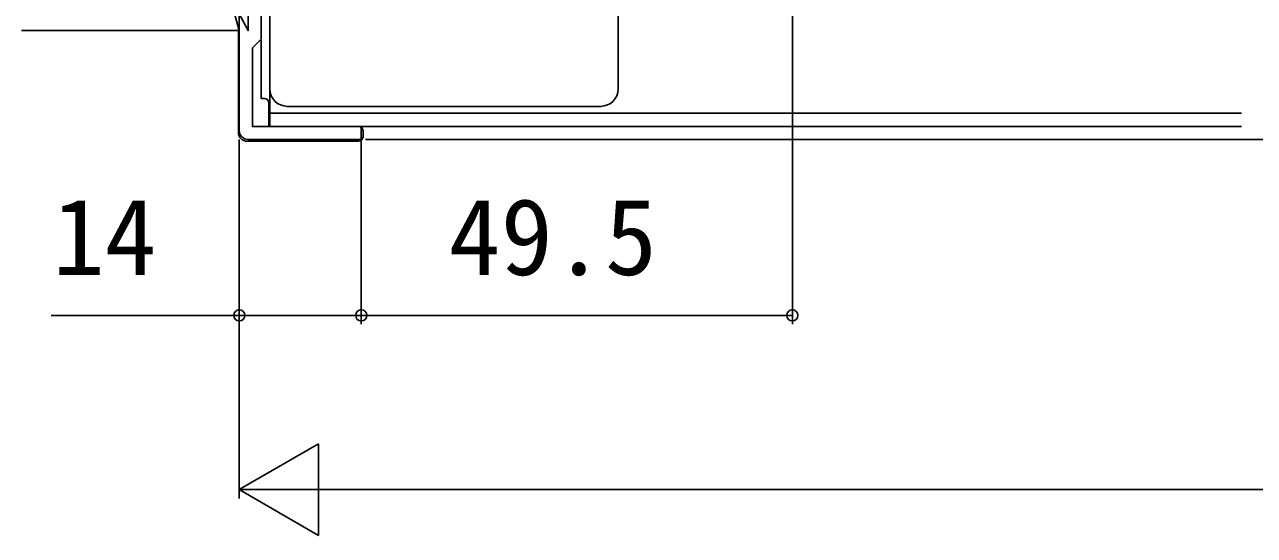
# Model space of a CAD drawing. Units: millimetres, scale not verified. Extents: x -525 to 525, y -780 to 776.
# Drawn here: x -234.7 to -93.5, y -612 to -553.4 of the extents above; entities that cross this region are included whole.
import ezdxf
from ezdxf.enums import TextEntityAlignment as Align

# ---------------------------------------------------------------- set-up
doc = ezdxf.new("R2010")
doc.units = ezdxf.units.MM
doc.header["$LTSCALE"] = 4
for name, color, linetype in [('0-2_YKK_11', 7, 'Continuous'), ('0-3_YKK_12', 2, 'Continuous'), ('0-4_YKK_13', 4, 'Continuous'), ('0-6_YKK_D', 6, 'Continuous'), ('0-9_YSS_KE', 3, 'Continuous')]:
    doc.layers.add(name, color=color, linetype=linetype)
doc.styles.add('ＭＳ ゴシック', font='')
doc.styles.get('ＭＳ ゴシック').set_extended_font_data('MS Gothic')

msp = doc.modelspace()

# ---------------------------------------------------------------- linework, layer by layer
at = {"layer": '0-2_YKK_11'}
for points in [[(-209.999, -565.6), (-209.999, -554.1), (-210.497, -552.29), (-210.04, -552.11), (-208.999, -554.1), (-208.999, -540.1), (-209.499, -539.6), (-209.999, -539.1), (-209.999, -538.6), (-209.499, -538.1), (-208.999, -537.6), (-208.999, -524.1), (-209.499, -523.6), (-209.999, -523.1), (-209.999, -522.6), (-209.499, -522.1), (-208.999, -521.6), (-208.999, -508.6), (-210.563, -510.617), (-210.976, -510.344), (-209.999, -508.6), (-209.999, -507.1), (-207.499, -507.1)], [(-198.286, -534.641), (-201.618, -538.034), (-202.196, -537.481), (-199.281, -534.35), (-199.999, -534.35), (-200.499, -533.85), (-200.999, -533.35), (-207.499, -533.35), (-207.499, -555.1), (-207.999, -555.6), (-208.499, -556.1), (-208.499, -565.1), (-195.999, -565.1), (-195.999, -566.6), (-208.999, -566.6)]]:
    msp.add_lwpolyline(points, dxfattribs=at)
msp.add_arc((-208.999, -565.6), 1, 180.00001, 269.99999, dxfattribs=at)
at = {"layer": '0-3_YKK_12'}
for p, q in [((-206.499, -565.1), (-206.499, -537.6)), ((-206.499, -563.6), (-94.954, -563.6)), ((-206.499, -565.1), (-94.954, -565.1))]:
    msp.add_line(p, q, dxfattribs=at)
at = {"layer": '0-4_YKK_13'}
for p, q in [((-206.499, -556.822), (-206.499, -543.377)), ((-166.499, -543.377), (-166.499, -556.822)), ((-210.098, -553.736), (-210.098, -565.801)), ((-207.498, -561.9), (-207.498, -555.198)), ((-206.499, -560.8), (-206.499, -556.822)), ((-166.499, -556.822), (-166.499, -560.8)), ((-207.498, -561.9), (-207.098, -561.9)), ((-206.598, -562.4), (-206.598, -564.9)), ((-168.499, -562.8), (-204.499, -562.8)), ((-206.598, -564.9), (-206.598, -565.1)), ((-196.299, -565.1), (-206.598, -565.1)), ((-195.798, -566.301), (-195.798, -565.6)), ((-209.1, -566.8), (-196.297, -566.8))]:
    msp.add_line(p, q, dxfattribs=at)
for centre, radius, start, end in [((-207.098, -562.4), 0.5, 0, 90), ((-204.499, -560.8), 2, 180, 270), ((-168.499, -560.8), 2, 270, 0)]:
    msp.add_arc(centre, radius, start, end, dxfattribs=at)
for centre, major_axis, ratio, start_param, end_param in [((-209.096, -565.798), (-0.71, -0.71), 0.99628, 5.4996506, 7.06672), ((-196.299, -565.6), (0.501, 0), 0.998135, 6.2831853, 7.8539816), ((-196.299, -566.299), (-0.355, 0.355), 0.99628, 2.358058, 3.9251274)]:
    msp.add_ellipse(centre, major_axis=major_axis, ratio=ratio, start_param=start_param, end_param=end_param, dxfattribs=at)
at = {"layer": '0-6_YKK_D'}
for p, q in [((-146.499, -532.4), (-146.499, -587.8)), ((-209.999, -566.6), (-209.999, -607.8)), ((-209.999, -566.6), (-209.999, -587.8)), ((-195.999, -566.85), (-195.999, -587.8)), ((-195.999, -566.95), (-195.999, -587.8)), ((-195.499, -566.6), (44.996, -566.6)), ((-195.499, -566.6), (64.996, -566.6)), ((-195.999, -586.8), (-146.499, -586.8)), ((-209.999, -606.8), (-200.906, -601.55)), ((-200.906, -612.05), (-200.906, -601.55)), ((-209.999, -606.8), (-200.906, -612.05)), ((-209.999, -606.8), (-191.813, -606.8)), ((-199.499, -606.8), (199.501, -606.8))]:
    msp.add_line(p, q, dxfattribs=at)
msp.add_lwpolyline([(-195.999, -586.8), (-209.999, -586.8), (-231.617, -586.8)], dxfattribs=at)
for centre in [(-209.999, -586.8), (-195.999, -586.8), (-195.999, -586.8), (-146.499, -586.8)]:
    msp.add_circle(centre, 0.637, dxfattribs=at)
at = {"layer": '0-9_YSS_KE'}
for p, q in [((-209.999, -464.099), (-209.999, -554.099)), ((-209.999, -554.099), (-234.999, -554.099))]:
    msp.add_line(p, q, dxfattribs=at)

# ---------------------------------------------------------------- texts
at = {"layer": '0-6_YKK_D', "style": 'ＭＳ ゴシック'}
for s, p in [('14', (-231.458, -584.8)), ('49.5', (-185.977, -584.8))]:
    msp.add_text(s, height=8.798, dxfattribs=at).set_placement(p, align=Align.BOTTOM_LEFT)

doc.saveas('drawing.dxf')
